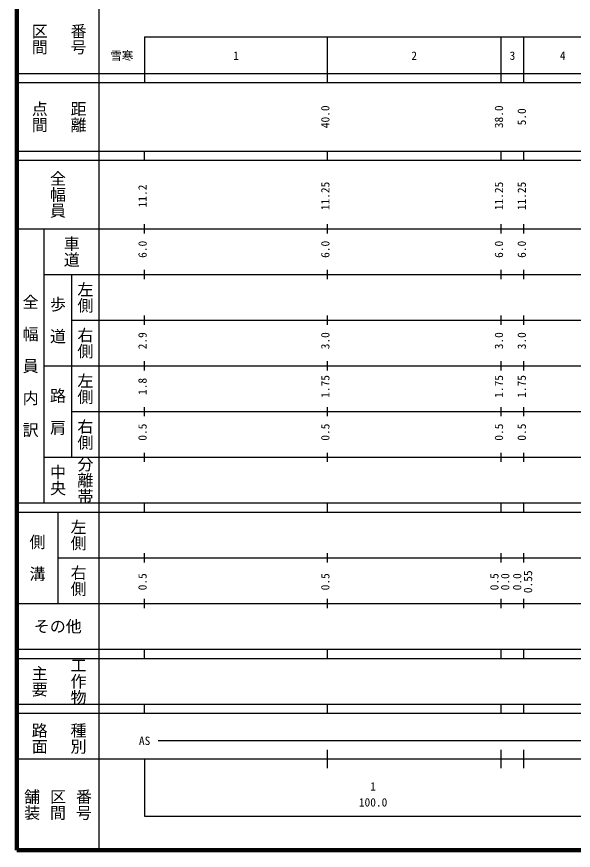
# Model space of a CAD drawing. Units: millimetres on the paper, enlarged 1000 times. Extents: x 40000 to 680000, y 20000 to 380000.
# Drawn here: x 40000 to 161828, y 20000 to 202409 of the extents above; entities that cross this region are included whole.
import ezdxf
from ezdxf.enums import TextEntityAlignment as Align

# ---------------------------------------------------------------- set-up
doc = ezdxf.new("R2010")
doc.units = ezdxf.units.MM
doc.header["$LTSCALE"] = 1000
doc.layers.add('M-TTL', color=2, linetype='Continuous', lineweight=140)
doc.layers.add('M-TTL-BAND', color=7, linetype='Continuous', lineweight=25)
doc.styles.add('@ＭＳ ゴシック', font='')
doc.styles.add('ＭＳ ゴシック', font='')
doc.styles.get('@ＭＳ ゴシック').set_extended_font_data('@MS Gothic')
doc.styles.get('ＭＳ ゴシック').set_extended_font_data('MS Gothic')

msp = doc.modelspace()

# ---------------------------------------------------------------- linework, layer by layer
at = {"layer": 'M-TTL'}
for p, q in [((40000, 380000), (40000, 20000)), ((40000, 20000), (680000, 20000))]:
    msp.add_line(p, q, dxfattribs=at)
at = {"layer": 'M-TTL-BAND'}
for p, q in [((58000, 370000), (58000, 20000)), ((68000, 198000), (579000, 198000)), ((68000, 198000), (68000, 188000)), ((108000, 188000), (108000, 198000)), ((146000, 188000), (146000, 198000)), ((151000, 188000), (151000, 198000)), ((40000, 190000), (579000, 190000)), ((40000, 188000), (579000, 188000)), ((40000, 173000), (579000, 173000)), ((68000, 171000), (68000, 173000)), ((108000, 171000), (108000, 173000)), ((146000, 171000), (146000, 173000)), ((151000, 171000), (151000, 173000)), ((40000, 171000), (579000, 171000)), ((68000, 155000), (68000, 157000)), ((108000, 155000), (108000, 157000)), ((146000, 155000), (146000, 157000)), ((151000, 155000), (151000, 157000)), ((40000, 156000), (579000, 156000)), ((46000, 96000), (46000, 156000)), ((46000, 146000), (579000, 146000)), ((52000, 146000), (52000, 106000)), ((68000, 145000), (68000, 147000)), ((108000, 145000), (108000, 147000)), ((146000, 145000), (146000, 147000)), ((151000, 145000), (151000, 147000)), ((68000, 135000), (68000, 137000)), ((108000, 135000), (108000, 137000)), ((146000, 135000), (146000, 137000)), ((151000, 135000), (151000, 137000)), ((52000, 136000), (579000, 136000)), ((46000, 126000), (579000, 126000)), ((68000, 125000), (68000, 127000)), ((108000, 125000), (108000, 127000)), ((146000, 125000), (146000, 127000)), ((151000, 125000), (151000, 127000)), ((68000, 115000), (68000, 117000)), ((108000, 115000), (108000, 117000)), ((146000, 115000), (146000, 117000)), ((151000, 115000), (151000, 117000)), ((52000, 116000), (579000, 116000)), ((46000, 106000), (579000, 106000)), ((68000, 105000), (68000, 107000)), ((108000, 105000), (108000, 107000)), ((146000, 105000), (146000, 107000)), ((151000, 105000), (151000, 107000)), ((40000, 96000), (579000, 96000)), ((68000, 94000), (68000, 96000)), ((108000, 94000), (108000, 96000)), ((146000, 94000), (146000, 96000)), ((151000, 94000), (151000, 96000)), ((40000, 94000), (579000, 94000)), ((49000, 94000), (49000, 74000)), ((49000, 84000), (579000, 84000)), ((68000, 83000), (68000, 85000)), ((108000, 83000), (108000, 85000)), ((146000, 83000), (146000, 85000)), ((151000, 83000), (151000, 85000)), ((68000, 73000), (68000, 75000)), ((108000, 73000), (108000, 75000)), ((146000, 73000), (146000, 75000)), ((151000, 73000), (151000, 75000)), ((40000, 74000), (579000, 74000)), ((40000, 64000), (579000, 64000)), ((68000, 62000), (68000, 64000)), ((108000, 62000), (108000, 64000)), ((146000, 62000), (146000, 64000)), ((151000, 62000), (151000, 64000)), ((40000, 62000), (579000, 62000)), ((40000, 52000), (579000, 52000)), ((68000, 50000), (68000, 52000)), ((108000, 50000), (108000, 52000)), ((146000, 50000), (146000, 52000)), ((151000, 50000), (151000, 52000)), ((40000, 50000), (579000, 50000)), ((71000, 44000), (565000, 44000)), ((108000, 38000), (108000, 42000)), ((146000, 38000), (146000, 42000)), ((151000, 38000), (151000, 42000)), ((40000, 40000), (579000, 40000)), ((68000, 40000), (68000, 27500)), ((68000, 27500), (579000, 27500))]:
    msp.add_line(p, q, dxfattribs=at)

# ---------------------------------------------------------------- texts
at = {"layer": 'M-TTL-BAND', "style": '@ＭＳ ゴシック'}
for s, p in [('番号', (53500, 197500)), ('区間', (45000, 197500)), ('点間', (45000, 180500)), ('距離', (53500, 180500)), ('全幅員', (49000, 163500)), ('車道', (52000, 151000)), ('左側', (55000, 141000)), ('全\u3000幅\u3000員\u3000内\u3000訳', (43000, 126000)), ('歩\u3000道', (49000, 136000)), ('右側', (55000, 131000)), ('左側', (55000, 121000)), ('路\u3000肩', (49000, 116000)), ('右側', (55000, 111000)), ('分離帯', (55000, 101000)), ('中央', (49000, 101000)), ('左側', (53500, 89000)), ('側\u3000溝', (44500, 84000)), ('右側', (53500, 79000)), ('主要', (45000, 57000)), ('工作物', (53500, 57000)), ('路面', (45000, 44500)), ('種別', (53500, 44500)), ('舗装', (43333, 30000)), ('区間', (49000, 30000)), ('番号', (54667, 30000))]:
    msp.add_text(s, height=2566, rotation=270, dxfattribs=at).set_placement(p, align=Align.MIDDLE_CENTER)
at = {"layer": 'M-TTL-BAND', "style": 'ＭＳ ゴシック'}
for s, p in [('雪寒', (63017, 192405)), ('1', (88000, 192405)), ('2', (127000, 192405)), ('3', (148500, 192405)), ('4', (159500, 192405)), ('AS', (68000, 42500)), ('1', (118000, 32523)), ('100.0', (118000, 29033))]:
    msp.add_text(s, height=1833, dxfattribs=at).set_placement(p, align=Align.BOTTOM_CENTER)
for s, p in [('40.0', (109000, 180500)), ('38.0', (147000, 180500)), ('5.0', (152000, 180500)), ('11.25', (109000, 163174)), ('11.25', (147000, 163174)), ('11.25', (152000, 163174)), ('11.2', (69000, 163174)), ('6.0', (69000, 151500)), ('6.0', (109000, 151500)), ('6.0', (147000, 151500)), ('6.0', (152000, 151500)), ('2.9', (69000, 131500)), ('3.0', (109000, 131500)), ('3.0', (147000, 131500)), ('3.0', (152000, 131500)), ('1.8', (69000, 121500)), ('1.75', (109000, 121500)), ('1.75', (147000, 121500)), ('1.75', (152000, 121500)), ('0.5', (69000, 111500)), ('0.5', (109000, 111500)), ('0.5', (147000, 111500)), ('0.5', (152000, 111500)), ('0.5', (69000, 78764)), ('0.5', (109000, 78764)), ('0.5', (146000, 78764)), ('0.0', (148370, 78764)), ('0.0', (151000, 78764)), ('0.55', (153370, 78764))]:
    msp.add_text(s, height=1833, rotation=90, dxfattribs=at).set_placement(p, align=Align.BOTTOM_CENTER)
msp.add_text('その他', height=2566, dxfattribs=at).set_placement((49000, 69000), align=Align.MIDDLE_CENTER)

doc.saveas('drawing.dxf')
